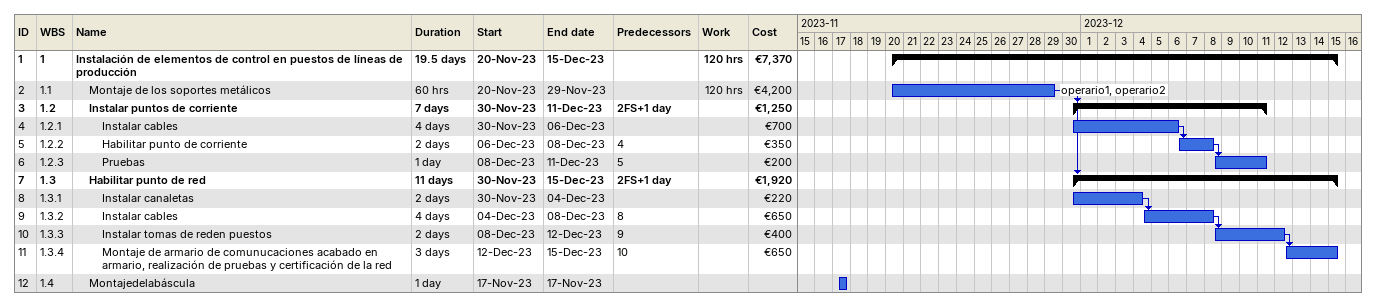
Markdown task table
| ID | WBS | Task | Duration | Start | Finish | Predecessors | Resources | Work (h) | Cost (€) |
|---|---|---|---|---|---|---|---|---|---|
| 1 | 1 | **Instalación de elementos de control en puestos de líneas de producción** | 19.5d | 2023-11-20 | 2023-12-15 |  |  | 120 | 7370 |
| 2 | 1.1 | Montaje de los soportes metálicos | 60h | 2023-11-20 | 2023-11-29 |  | operario1, operario2 | 120 | 4200 |
| 3 | 1.2 | **Instalar puntos de corriente** | 7d | 2023-11-30 | 2023-12-11 | 2FS+1d |  |  | 1250 |
| 4 | 1.2.1 | Instalar cables | 4d | 2023-11-30 | 2023-12-06 |  |  |  | 700 |
| 5 | 1.2.2 | Habilitar punto de corriente | 2d | 2023-12-06 | 2023-12-08 | 4 |  |  | 350 |
| 6 | 1.2.3 | Pruebas | 1d | 2023-12-08 | 2023-12-11 | 5 |  |  | 200 |
| 7 | 1.3 | **Habilitar punto de red** | 11d | 2023-11-30 | 2023-12-15 | 2FS+1d |  |  | 1920 |
| 8 | 1.3.1 | Instalar canaletas | 2d | 2023-11-30 | 2023-12-04 |  |  |  | 220 |
| 9 | 1.3.2 | Instalar cables | 4d | 2023-12-04 | 2023-12-08 | 8 |  |  | 650 |
| 10 | 1.3.3 | Instalar tomas de reden puestos | 2d | 2023-12-08 | 2023-12-12 | 9 |  |  | 400 |
| 11 | 1.3.4 | Montaje de armario de comunucaciones acabado en armario, realización de pruebas y certificación de la red | 3d | 2023-12-12 | 2023-12-15 | 10 |  |  | 650 |
| 12 | 1.4 | Montajedelabáscula | 1d | 2023-11-17 | 2023-11-17 |  |  |  |  |
